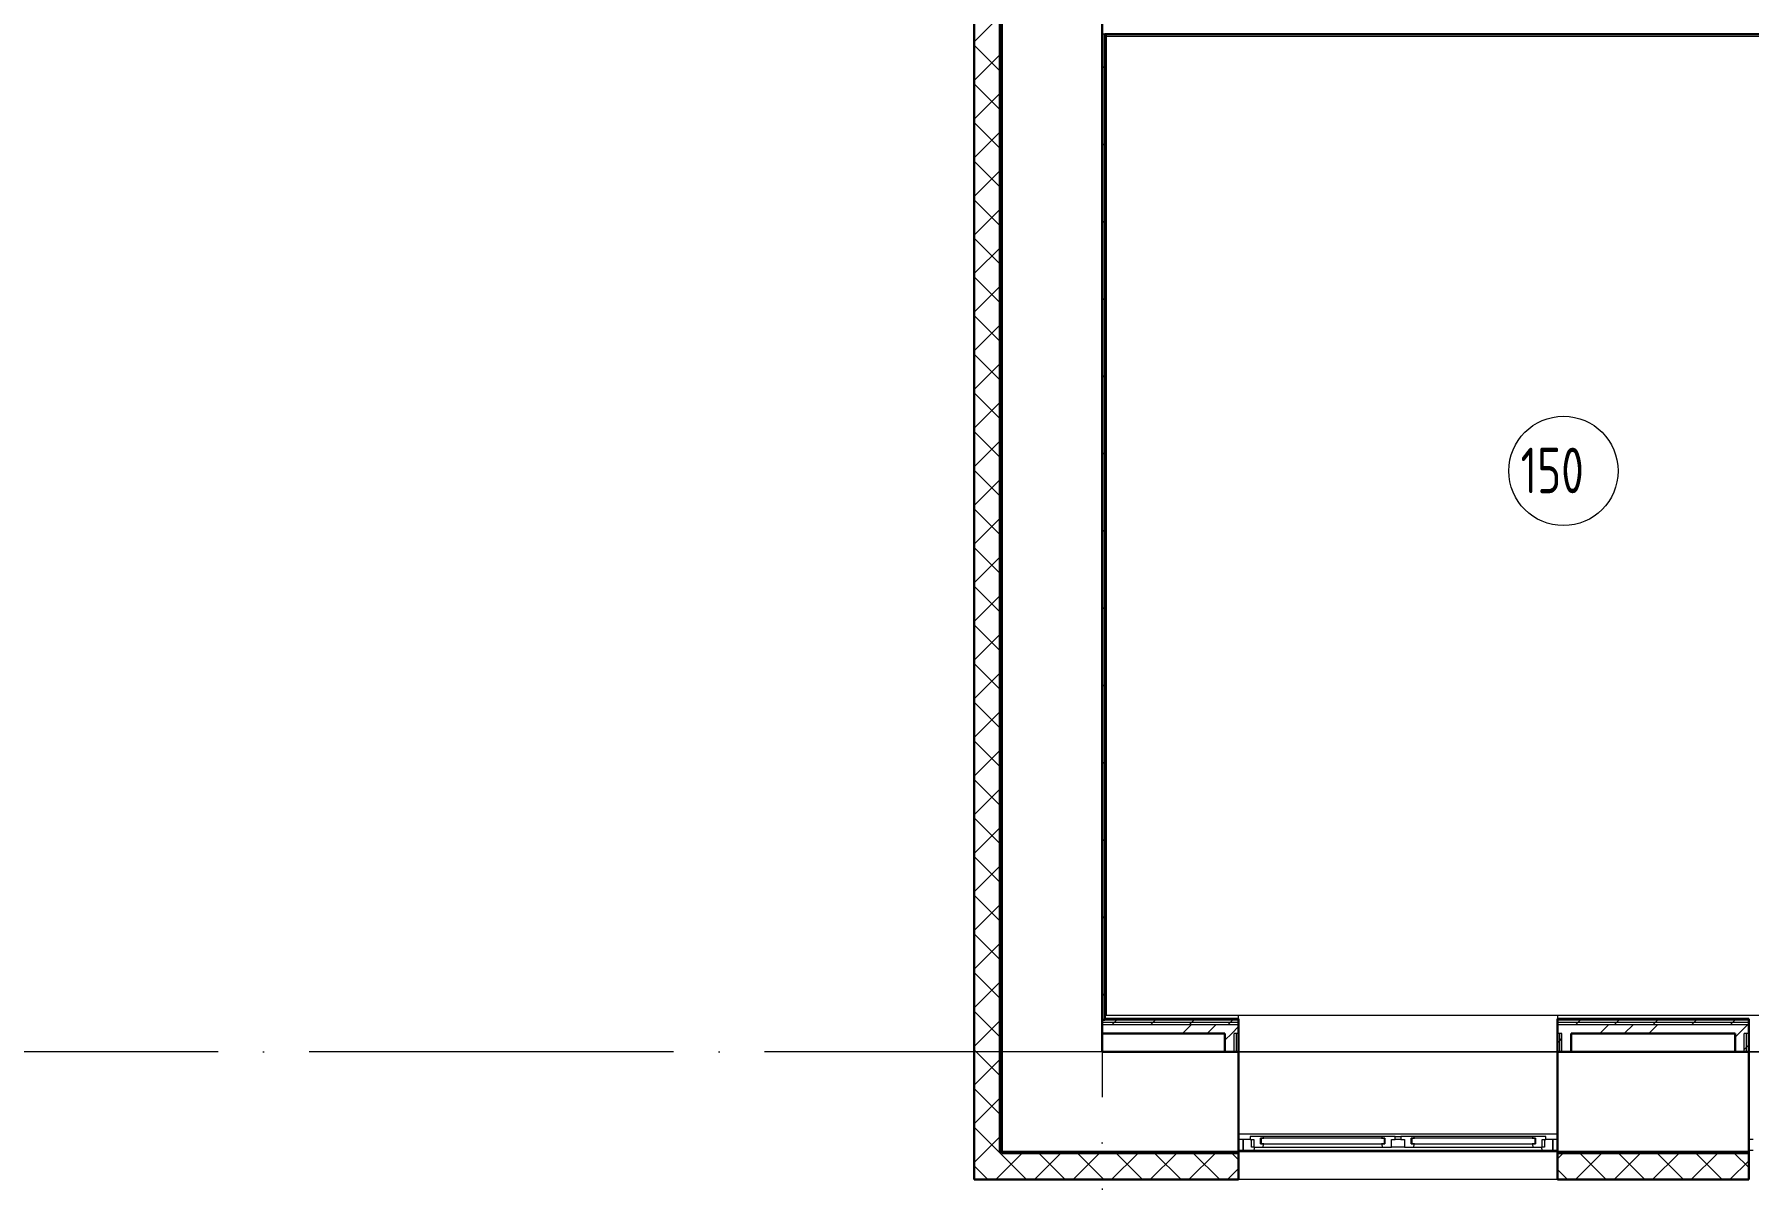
# Model space of a CAD drawing. Header units: millimetres. Extents: x -259793 to 503324, y -44556 to 93494.
# Drawn here: x -64319 to -54908, y 13374 to 19661 of the extents above; entities that cross this region are included whole.
import ezdxf

# ---------------------------------------------------------------- set-up
doc = ezdxf.new("R2010")
doc.units = ezdxf.units.MM
doc.linetypes.add('ADSK_Линия сетки', pattern=[25, 20, -2.5, 0, -2.5])
for name, color, linetype, lineweight in [('_ Окна', 7, 'Continuous', 9), ('Марки помещений', 252, 'Continuous', 20), ('Ограждение', 252, 'Continuous', 9), ('Окна', 252, 'Continuous', 9), ('Оси', 252, 'Continuous', 9), ('Стены внутренние', 7, 'Continuous', 18), ('Стены наружные', 7, 'Continuous', 18), ('Стены штриховка', 7, 'Continuous', 9)]:
    doc.layers.add(name, color=color, linetype=linetype, lineweight=lineweight)
doc.styles.add('GOST Common_3', font='', dxfattribs={"height": 3.5})
doc.styles.get('GOST Common_3').set_extended_font_data('GOST 2.304 type A')

# ---------------------------------------------------------------- blocks, each defined once
blk = doc.blocks.new('1 этаж')
at = {"layer": '_ Окна', "color": 251, "true_color": 0x636466}
for p, q in [((-57680.8, 14974.3), (-57705.8, 14974.3)), ((-57680.8, 14916.3), (-57680.8, 14974.3)), ((-57582.8, 14982.3), (-57585.8, 14982.3)), ((-57585.8, 14982.3), (-57585.8, 14950.3)), ((-56905.8, 14982.3), (-57582.8, 14982.3)), ((-57582.8, 14982.3), (-57582.8, 14950.3)), ((-57582.8, 14950.3), (-57582.8, 14982.3)), ((-56905.8, 14950.3), (-56905.8, 14982.3)), ((-56905.8, 14982.3), (-56905.8, 14950.3)), ((-56902.8, 14982.3), (-56905.8, 14982.3)), ((-56902.8, 14950.3), (-56902.8, 14982.3)), ((-56755.8, 14982.3), (-56758.8, 14982.3)), ((-56758.8, 14982.3), (-56758.8, 14950.3)), ((-56078.8, 14982.3), (-56755.8, 14982.3)), ((-56755.8, 14982.3), (-56755.8, 14950.3)), ((-56755.8, 14950.3), (-56755.8, 14982.3)), ((-56078.8, 14950.3), (-56078.8, 14982.3)), ((-56078.8, 14982.3), (-56078.8, 14950.3)), ((-56075.8, 14982.3), (-56078.8, 14982.3)), ((-56075.8, 14950.3), (-56075.8, 14982.3)), ((-55955.8, 14974.3), (-55980.8, 14974.3)), ((-55980.8, 14974.3), (-55980.8, 14916.3)), ((-54880.8, 14974.3), (-54905.8, 14974.3)), ((-57705.8, 14916.3), (-57680.8, 14916.3)), ((-57585.8, 14950.3), (-57582.8, 14950.3)), ((-57582.8, 14950.3), (-56905.8, 14950.3)), ((-56905.8, 14950.3), (-56902.8, 14950.3)), ((-56758.8, 14950.3), (-56755.8, 14950.3)), ((-56755.8, 14950.3), (-56078.8, 14950.3)), ((-56078.8, 14950.3), (-56075.8, 14950.3)), ((-55980.8, 14916.3), (-55955.8, 14916.3)), ((-54905.8, 14916.3), (-54880.8, 14916.3))]:
    blk.add_line(p, q, dxfattribs=at)
at = {"layer": '_ Окна', "color": 251, "lineweight": 18, "true_color": 0x636466}
for p, q in [((-57642.8, 14974.3), (-57680.8, 14974.3)), ((-57680.8, 14974.3), (-57680.8, 14916.3)), ((-57586.8, 14991.3), (-57642.8, 14991.3)), ((-57642.8, 14991.3), (-57642.8, 14974.3)), ((-57642.8, 14974.3), (-57622.8, 14974.3)), ((-57634.8, 14933.3), (-57634.8, 14974.3)), ((-57622.8, 14974.3), (-57622.8, 14933.3)), ((-57585.8, 14990.3), (-57586.8, 14991.3)), ((-57584.8, 14991.3), (-57585.8, 14990.3)), ((-57585.8, 14950.3), (-57585.8, 14982.3)), ((-57585.8, 14982.3), (-57567.8, 14982.3)), ((-57570.2, 14991.3), (-57584.8, 14991.3)), ((-57567.8, 14982.3), (-57570.2, 14991.3)), ((-56918.4, 14991.3), (-56920.8, 14982.3)), ((-56920.8, 14982.3), (-56902.8, 14982.3)), ((-56903.8, 14991.3), (-56918.4, 14991.3)), ((-56902.8, 14990.3), (-56903.8, 14991.3)), ((-56901.8, 14991.3), (-56902.8, 14990.3)), ((-56902.8, 14982.3), (-56902.8, 14950.3)), ((-56845.8, 14991.3), (-56901.8, 14991.3)), ((-56865.8, 14933.3), (-56865.8, 14974.3)), ((-56865.8, 14974.3), (-56845.8, 14974.3)), ((-56845.8, 14974.3), (-56845.8, 14991.3)), ((-56759.8, 14991.3), (-56815.8, 14991.3)), ((-56815.8, 14991.3), (-56815.8, 14974.3)), ((-56815.8, 14974.3), (-56795.8, 14974.3)), ((-56795.8, 14974.3), (-56795.8, 14933.3)), ((-56758.8, 14990.3), (-56759.8, 14991.3)), ((-56757.8, 14991.3), (-56758.8, 14990.3)), ((-56758.8, 14950.3), (-56758.8, 14982.3)), ((-56758.8, 14982.3), (-56740.8, 14982.3)), ((-56743.2, 14991.3), (-56757.8, 14991.3)), ((-56740.8, 14982.3), (-56743.2, 14991.3)), ((-56091.4, 14991.3), (-56093.8, 14982.3)), ((-56093.8, 14982.3), (-56075.8, 14982.3)), ((-56076.8, 14991.3), (-56091.4, 14991.3)), ((-56075.8, 14990.3), (-56076.8, 14991.3)), ((-56074.8, 14991.3), (-56075.8, 14990.3)), ((-56075.8, 14982.3), (-56075.8, 14950.3)), ((-56018.8, 14991.3), (-56074.8, 14991.3)), ((-56038.8, 14933.3), (-56038.8, 14974.3)), ((-56038.8, 14974.3), (-56018.8, 14974.3)), ((-56026.8, 14974.3), (-56026.8, 14933.3)), ((-56018.8, 14974.3), (-56018.8, 14991.3)), ((-55980.8, 14974.3), (-56018.8, 14974.3)), ((-55980.8, 14916.3), (-55980.8, 14974.3)), ((-57680.8, 14916.3), (-57621.4, 14916.3)), ((-57622.8, 14933.3), (-57634.8, 14933.3)), ((-57622.8, 14933.3), (-57572.4, 14933.3)), ((-57621.4, 14916.3), (-57616.8, 14933.3)), ((-57567.8, 14950.3), (-57585.8, 14950.3)), ((-57572.4, 14933.3), (-57567.8, 14950.3)), ((-56902.8, 14950.3), (-56920.8, 14950.3)), ((-56920.8, 14950.3), (-56916.2, 14933.3)), ((-56916.2, 14933.3), (-56865.8, 14933.3)), ((-56795.8, 14933.3), (-56745.4, 14933.3)), ((-56740.8, 14950.3), (-56758.8, 14950.3)), ((-56745.4, 14933.3), (-56740.8, 14950.3)), ((-56075.8, 14950.3), (-56093.8, 14950.3)), ((-56093.8, 14950.3), (-56089.2, 14933.3)), ((-56089.2, 14933.3), (-56038.8, 14933.3)), ((-56044.8, 14933.3), (-56040.2, 14916.3)), ((-56040.2, 14916.3), (-55980.8, 14916.3)), ((-56026.8, 14933.3), (-56038.8, 14933.3))]:
    blk.add_line(p, q, dxfattribs=at)
at = {"layer": 'Марки помещений', "color": 251, "true_color": 0x636466}
blk.add_circle((-55922.8, 18644.3), 300, dxfattribs=at)
at = {"layer": 'Ограждение', "color": 251, "true_color": 0x636466}
for p, q in [((-58440.8, 21041.3), (-58430.8, 21031.3)), ((-58430.8, 21031.3), (-53080.8, 21031.3)), ((-58430.8, 15656.3), (-58430.8, 21031.3)), ((-58440.9, 15656.3), (-53085.8, 15656.3)), ((-57705.8, 15636.3), (-57705.8, 15656.3)), ((-57705.8, 15656.3), (-55955.8, 15656.3)), ((-55955.8, 15656.3), (-55955.8, 15636.3)), ((-57705.8, 15456.3), (-55955.8, 15456.3)), ((-54905.8, 15456.3), (-53155.8, 15456.3)), ((-57705.8, 15006.3), (-55955.8, 15006.3))]:
    blk.add_line(p, q, dxfattribs=at)
at = {"layer": 'Окна', "color": 251, "true_color": 0x636466}
for p, q in [((-57584.8, 14991.3), (-57586.8, 14991.3)), ((-56918.4, 14991.3), (-57570.2, 14991.3)), ((-56901.8, 14991.3), (-56903.8, 14991.3)), ((-56845.8, 14991.3), (-56815.8, 14991.3)), ((-56815.8, 14974.3), (-56845.8, 14974.3)), ((-56757.8, 14991.3), (-56759.8, 14991.3)), ((-56091.4, 14991.3), (-56743.2, 14991.3)), ((-56074.8, 14991.3), (-56076.8, 14991.3)), ((-57621.4, 14916.3), (-56040.2, 14916.3)), ((-57572.4, 14933.3), (-56916.2, 14933.3)), ((-56795.8, 14933.3), (-56865.8, 14933.3)), ((-56745.4, 14933.3), (-56089.2, 14933.3))]:
    blk.add_line(p, q, dxfattribs=at)
at = {"layer": 'Оси', "color": 251, "linetype": 'ADSK_Линия сетки', "ltscale": 100, "true_color": 0x636466}
for p, q in [((-58455.8, 32206.9), (-58455.8, 10956.3)), ((-805.8, 15456.3), (-72528.1, 15456.3))]:
    blk.add_line(p, q, dxfattribs=at)
at = {"layer": 'Стены внутренние', "color": 251, "lineweight": 30, "true_color": 0x636466}
for p, q in [((-59157.8, 27558.3), (-59157.8, 14754.3)), ((-58455.8, 15456.3), (-58455.8, 15556.3)), ((-57780.8, 15456.3), (-58455.8, 15456.3)), ((-57705.8, 14906.3), (-57705.8, 15456.3)), ((-55955.8, 15456.3), (-55955.8, 14906.3)), ((-54980.8, 15456.3), (-55880.8, 15456.3)), ((-54905.8, 14906.3), (-54905.8, 15456.3)), ((-57705.8, 14754.3), (-57705.8, 14896.3)), ((-55955.8, 14906.3), (-54905.8, 14906.3)), ((-55955.8, 14896.3), (-55955.8, 14754.3)), ((-54905.8, 14754.3), (-54905.8, 14896.3)), ((-59157.8, 14754.3), (-57705.8, 14754.3)), ((-55955.8, 14754.3), (-54905.8, 14754.3))]:
    blk.add_line(p, q, dxfattribs=at)
at = {"layer": 'Стены внутренние', "color": 251, "linetype": 'Continuous', "lineweight": 9, "true_color": 0x636466}
for p, q in [((-59155.8, 21001.9), (-59005.8, 21151.9)), ((-59005.8, 20830.1), (-59155.8, 20980.1)), ((-59155.8, 20789.7), (-59005.8, 20939.7)), ((-59005.8, 20618), (-59155.8, 20768)), ((-59155.8, 20577.6), (-59005.8, 20727.6)), ((-59005.8, 20405.9), (-59155.8, 20555.9)), ((-59155.8, 20365.5), (-59005.8, 20515.5)), ((-59005.8, 20193.8), (-59155.8, 20343.8)), ((-59155.8, 20153.3), (-59005.8, 20303.3)), ((-59005.8, 19981.6), (-59155.8, 20131.6)), ((-59155.8, 19941.2), (-59005.8, 20091.2)), ((-59005.8, 19769.5), (-59155.8, 19919.5)), ((-59155.8, 19729.1), (-59005.8, 19879.1)), ((-59005.8, 19557.4), (-59155.8, 19707.4)), ((-59155.8, 19516.9), (-59005.8, 19666.9)), ((-59005.8, 19345.2), (-59155.8, 19495.2)), ((-59155.8, 19304.8), (-59005.8, 19454.8)), ((-59005.8, 19133.1), (-59155.8, 19283.1)), ((-59155.8, 19092.7), (-59005.8, 19242.7)), ((-59005.8, 18921), (-59155.8, 19071)), ((-59155.8, 18880.5), (-59005.8, 19030.5)), ((-59155.8, 19007.2), (-59157.8, 19003.7)), ((-59005.8, 18708.8), (-59155.8, 18858.8)), ((-59155.8, 18668.4), (-59005.8, 18818.4)), ((-59005.8, 18496.7), (-59155.8, 18646.7)), ((-59155.8, 18456.3), (-59005.8, 18606.3)), ((-59005.8, 18284.6), (-59155.8, 18434.6)), ((-59155.8, 18244.1), (-59005.8, 18394.1)), ((-59005.8, 18072.4), (-59155.8, 18222.4)), ((-59155.8, 18032), (-59005.8, 18182)), ((-59005.8, 17860.3), (-59155.8, 18010.3)), ((-59155.8, 17819.9), (-59005.8, 17969.9)), ((-59005.8, 17648.2), (-59155.8, 17798.2)), ((-59155.8, 17774.5), (-59157.8, 17777.9)), ((-59155.8, 17607.8), (-59005.8, 17757.8)), ((-59155.8, 17571.3), (-59156.1, 17571.7)), ((-59005.8, 17436), (-59155.8, 17586)), ((-59155.8, 17395.6), (-59005.8, 17545.6)), ((-59005.8, 17223.9), (-59155.8, 17373.9)), ((-59155.8, 17183.5), (-59005.8, 17333.5)), ((-59005.8, 17011.8), (-59155.8, 17161.8)), ((-59155.8, 16971.4), (-59005.8, 17121.4)), ((-59005.8, 16799.6), (-59155.8, 16949.6)), ((-59155.8, 16759.2), (-59005.8, 16909.2)), ((-59005.8, 16587.5), (-59155.8, 16737.5)), ((-59155.8, 16547.1), (-59005.8, 16697.1)), ((-59005.8, 16375.4), (-59155.8, 16525.4)), ((-59155.8, 16335), (-59005.8, 16485)), ((-59005.8, 16163.2), (-59155.8, 16313.2)), ((-59155.8, 16122.8), (-59005.8, 16272.8)), ((-59005.8, 15951.1), (-59155.8, 16101.1)), ((-59155.8, 15910.7), (-59005.8, 16060.7)), ((-59005.8, 15739), (-59155.8, 15889)), ((-59155.8, 15698.6), (-59005.8, 15848.6)), ((-59005.8, 15526.8), (-59155.8, 15676.8)), ((-59155.8, 15486.4), (-59005.8, 15636.4)), ((-59155.8, 15539.3), (-59157.8, 15542.7)), ((-59005.8, 15314.7), (-59155.8, 15464.7)), ((-59155.8, 15274.3), (-59005.8, 15424.3)), ((-59005.8, 15102.6), (-59155.8, 15252.6)), ((-59155.8, 15062.2), (-59005.8, 15212.2)), ((-59005.8, 14890.5), (-59155.8, 15040.5)), ((-59155.8, 14850), (-59005.8, 15000)), ((-59005.8, 14787.9), (-58897.4, 14896.3)), ((-58871.6, 14756.3), (-59005.8, 14890.5)), ((-58825.3, 14756.3), (-58685.3, 14896.3)), ((-58659.5, 14756.3), (-58799.5, 14896.3)), ((-58613.2, 14756.3), (-58473.2, 14896.3)), ((-58447.4, 14756.3), (-58587.4, 14896.3)), ((-58401, 14756.3), (-58261, 14896.3)), ((-58235.2, 14756.3), (-58375.2, 14896.3)), ((-58188.9, 14756.3), (-58048.9, 14896.3)), ((-58023.1, 14756.3), (-58163.1, 14896.3)), ((-57976.8, 14756.3), (-57836.8, 14896.3)), ((-57811, 14756.3), (-57951, 14896.3)), ((-57707.8, 14865.2), (-57738.8, 14896.3)), ((-55953.8, 14870.1), (-55927.6, 14896.3)), ((-55855.5, 14756.3), (-55715.5, 14896.3)), ((-55689.6, 14756.3), (-55829.6, 14896.3)), ((-55643.3, 14756.3), (-55503.3, 14896.3)), ((-55477.5, 14756.3), (-55617.5, 14896.3)), ((-55431.2, 14756.3), (-55291.2, 14896.3)), ((-55265.4, 14756.3), (-55405.4, 14896.3)), ((-55219.1, 14756.3), (-55079.1, 14896.3)), ((-55053.2, 14756.3), (-55193.2, 14896.3)), ((-54907.8, 14823), (-54981.1, 14896.3)), ((-59083.8, 14756.3), (-59155.8, 14828.3)), ((-59037.4, 14756.3), (-59005.8, 14787.9)), ((-57764.6, 14756.3), (-57707.8, 14813.1)), ((-55901.8, 14756.3), (-55953.8, 14808.3)), ((-55006.9, 14756.3), (-54907.8, 14855.4)), ((-58702.6, 14754.3), (-58703.7, 14756.3)), ((-58559.8, 14756.3), (-58560.3, 14755.5)), ((-58325.2, 14756.3), (-58326.3, 14754.3)), ((-55887, 14754.3), (-55888.1, 14756.3)), ((-55861.5, 14756.3), (-55862.6, 14754.3)), ((-55509.5, 14756.3), (-55510.6, 14754.5))]:
    blk.add_line(p, q, dxfattribs=at)
at = {"layer": 'Стены внутренние', "color": 251, "true_color": 0x636466}
for p, q in [((-55955.8, 14906.3), (-57705.8, 14906.3)), ((-55955.8, 14754.3), (-57705.8, 14754.3))]:
    blk.add_line(p, q, dxfattribs=at)
at = {"layer": 'Стены наружные', "color": 251, "lineweight": 30, "true_color": 0x636466}
for p, q in [((-59015.8, 27406.3), (-59015.8, 14906.3)), ((-59005.8, 14906.3), (-59005.8, 27406.3)), ((-58455.8, 26856.3), (-58455.8, 15556.3)), ((-58440.8, 21041.3), (-53070.8, 21041.3)), ((-58440.8, 15636.3), (-58440.8, 21041.3)), ((-58455.8, 15631.3), (-58440.8, 15631.3)), ((-58440.8, 15631.3), (-58455.8, 15631.3)), ((-57705.8, 15636.3), (-58440.8, 15636.3)), ((-57705.8, 15456.3), (-57705.8, 15636.3)), ((-54905.8, 15636.3), (-55955.8, 15636.3)), ((-55955.8, 15636.3), (-55955.8, 15456.3)), ((-54905.8, 15456.3), (-54905.8, 15636.3)), ((-58455.8, 15556.3), (-57780.8, 15556.3)), ((-57780.8, 15556.3), (-57780.8, 15456.3)), ((-55880.8, 15556.3), (-54980.8, 15556.3)), ((-55880.8, 15456.3), (-55880.8, 15556.3)), ((-54980.8, 15556.3), (-54980.8, 15456.3)), ((-57780.8, 15456.3), (-57705.8, 15456.3)), ((-55955.8, 15456.3), (-55880.8, 15456.3)), ((-54980.8, 15456.3), (-54905.8, 15456.3)), ((-57705.8, 14906.3), (-59015.8, 14906.3)), ((-57705.8, 14896.3), (-57705.8, 14906.3)), ((-55955.8, 14906.3), (-55955.8, 14896.3)), ((-54905.8, 14896.3), (-54905.8, 14906.3))]:
    blk.add_line(p, q, dxfattribs=at)
at = {"layer": 'Стены наружные', "color": 251, "linetype": 'Continuous', "lineweight": 9, "true_color": 0x636466}
for p, q in [((-59005.8, 20996), (-59015.8, 20996)), ((-59005.8, 20896), (-59015.8, 20896)), ((-58455.8, 20853.3), (-58440.8, 20868.3)), ((-59005.8, 20796), (-59015.8, 20796)), ((-59005.8, 20696), (-59015.8, 20696)), ((-59005.8, 20596), (-59015.8, 20596)), ((-59005.8, 20496), (-59015.8, 20496)), ((-58455.8, 20429.1), (-58440.8, 20444.1)), ((-59005.8, 20396), (-59015.8, 20396)), ((-59005.8, 20296), (-59015.8, 20296)), ((-59005.8, 20196), (-59015.8, 20196)), ((-59005.8, 20096), (-59015.8, 20096)), ((-59005.8, 19996), (-59015.8, 19996)), ((-58455.8, 20004.8), (-58440.8, 20019.8)), ((-59005.8, 19896), (-59015.8, 19896)), ((-59005.8, 19796), (-59015.8, 19796)), ((-59005.8, 19696), (-59015.8, 19696)), ((-59005.8, 19596), (-59015.8, 19596)), ((-58455.8, 19580.5), (-58440.8, 19595.5)), ((-59005.8, 19496), (-59015.8, 19496)), ((-59005.8, 19396), (-59015.8, 19396)), ((-59005.8, 19296), (-59015.8, 19296)), ((-59005.8, 19196), (-59015.8, 19196)), ((-58455.8, 19156.3), (-58440.8, 19171.3)), ((-59005.8, 19096), (-59015.8, 19096)), ((-59005.8, 18996), (-59015.8, 18996)), ((-59005.8, 18896), (-59015.8, 18896)), ((-59005.8, 18796), (-59015.8, 18796)), ((-58455.8, 18732), (-58440.8, 18747)), ((-59005.8, 18696), (-59015.8, 18696)), ((-59005.8, 18596), (-59015.8, 18596)), ((-59005.8, 18496), (-59015.8, 18496)), ((-59005.8, 18396), (-59015.8, 18396)), ((-59005.8, 18296), (-59015.8, 18296)), ((-58455.8, 18307.8), (-58440.8, 18322.8)), ((-59005.8, 18196), (-59015.8, 18196)), ((-59005.8, 18096), (-59015.8, 18096)), ((-59005.8, 17996), (-59015.8, 17996)), ((-59005.8, 17896), (-59015.8, 17896)), ((-58455.8, 17883.5), (-58440.8, 17898.5)), ((-59005.8, 17796), (-59015.8, 17796)), ((-59005.8, 17696), (-59015.8, 17696)), ((-59005.8, 17596), (-59015.8, 17596)), ((-59005.8, 17496), (-59015.8, 17496)), ((-58455.8, 17459.2), (-58440.8, 17474.2)), ((-59005.8, 17396), (-59015.8, 17396)), ((-59005.8, 17296), (-59015.8, 17296)), ((-59005.8, 17196), (-59015.8, 17196)), ((-59005.8, 17096), (-59015.8, 17096)), ((-58455.8, 17035), (-58440.8, 17050)), ((-59005.8, 16996), (-59015.8, 16996)), ((-59005.8, 16896), (-59015.8, 16896)), ((-59005.8, 16796), (-59015.8, 16796)), ((-59005.8, 16696), (-59015.8, 16696)), ((-59005.8, 16596), (-59015.8, 16596)), ((-58455.8, 16610.7), (-58440.8, 16625.7)), ((-59005.8, 16496), (-59015.8, 16496)), ((-59005.8, 16396), (-59015.8, 16396)), ((-59005.8, 16296), (-59015.8, 16296)), ((-59005.8, 16196), (-59015.8, 16196)), ((-58455.8, 16186.4), (-58440.8, 16201.4)), ((-59005.8, 16096), (-59015.8, 16096)), ((-59005.8, 15996), (-59015.8, 15996)), ((-59005.8, 15896), (-59015.8, 15896)), ((-59005.8, 15796), (-59015.8, 15796)), ((-58455.8, 15762.2), (-58440.8, 15777.2)), ((-59005.8, 15696), (-59015.8, 15696)), ((-58387.1, 15618.8), (-58374.6, 15631.3)), ((-58174.9, 15618.8), (-58162.4, 15631.3)), ((-58162.4, 15631.3), (-58157.4, 15636.3)), ((-57962.8, 15618.8), (-57950.3, 15631.3)), ((-57750.7, 15618.8), (-57738.2, 15631.3)), ((-57738.2, 15631.3), (-57733.2, 15636.3)), ((-55841.5, 15618.8), (-55829, 15631.3)), ((-55629.3, 15618.8), (-55616.8, 15631.3)), ((-55616.8, 15631.3), (-55611.8, 15636.3)), ((-55417.2, 15618.8), (-55404.7, 15631.3)), ((-55205.1, 15618.8), (-55192.6, 15631.3)), ((-55192.6, 15631.3), (-55187.6, 15636.3)), ((-54993, 15618.8), (-54980.5, 15631.3)), ((-59005.8, 15596), (-59015.8, 15596)), ((-58399.6, 15606.3), (-58387.1, 15618.8)), ((-58187.4, 15606.3), (-58174.9, 15618.8)), ((-58013.9, 15556.3), (-57963.9, 15606.3)), ((-57975.3, 15606.3), (-57962.8, 15618.8)), ((-57878.9, 15556.3), (-57828.9, 15606.3)), ((-57780.8, 15519.5), (-57744, 15556.3)), ((-57763.2, 15606.3), (-57750.7, 15618.8)), ((-57744, 15556.3), (-57705.8, 15594.5)), ((-55943.3, 15516.9), (-55930.8, 15529.4)), ((-55854, 15606.3), (-55841.5, 15618.8)), ((-55723.9, 15556.3), (-55673.9, 15606.3)), ((-55641.8, 15606.3), (-55629.3, 15618.8)), ((-55589, 15556.3), (-55539, 15606.3)), ((-55454, 15556.3), (-55404, 15606.3)), ((-55429.7, 15606.3), (-55417.2, 15618.8)), ((-55217.6, 15606.3), (-55205.1, 15618.8)), ((-55005.5, 15606.3), (-54993, 15618.8)), ((-54980.8, 15536), (-54960.6, 15556.3)), ((-54960.6, 15556.3), (-54910.6, 15606.3)), ((-59005.8, 15496), (-59015.8, 15496)), ((-55955.8, 15504.4), (-55943.3, 15516.9)), ((-54930.8, 15468.8), (-54918.3, 15481.3)), ((-54918.3, 15481.3), (-54905.8, 15493.8)), ((-59005.8, 15396), (-59015.8, 15396)), ((-59005.8, 15296), (-59015.8, 15296)), ((-59005.8, 15196), (-59015.8, 15196)), ((-59005.8, 15096), (-59015.8, 15096)), ((-59005.8, 14996), (-59015.8, 14996))]:
    blk.add_line(p, q, dxfattribs=at)
at = {"layer": 'Стены штриховка', "color": 251, "true_color": 0x636466}
for p, q in [((-59155.8, 14754.3), (-59155.8, 27558.3)), ((-58440.8, 21041.3), (-58455.8, 21041.3)), ((-58440.8, 15631.3), (-57705.8, 15631.3)), ((-57705.8, 15631.3), (-58440.8, 15631.3)), ((-55955.8, 15631.3), (-54905.8, 15631.3)), ((-54905.8, 15631.3), (-55955.8, 15631.3)), ((-58455.8, 15618.8), (-57705.8, 15618.8)), ((-58455.8, 15606.3), (-57705.8, 15606.3)), ((-57730.8, 15456.3), (-57730.8, 15556.3)), ((-57705.8, 15556.3), (-57730.8, 15556.3)), ((-57718.3, 15456.3), (-57718.3, 15556.3)), ((-55955.8, 15618.8), (-54905.8, 15618.8)), ((-55955.8, 15606.3), (-54905.8, 15606.3)), ((-55930.8, 15556.3), (-55955.8, 15556.3)), ((-55943.3, 15456.3), (-55943.3, 15556.3)), ((-55930.8, 15456.3), (-55930.8, 15556.3)), ((-54930.8, 15456.3), (-54930.8, 15556.3)), ((-54905.8, 15556.3), (-54930.8, 15556.3)), ((-54918.3, 15456.3), (-54918.3, 15556.3)), ((-59005.8, 14906.3), (-59005.8, 14896.3)), ((-57705.8, 14896.3), (-59005.8, 14896.3)), ((-57707.8, 14896.3), (-57707.8, 14756.3)), ((-54905.8, 14896.3), (-55955.8, 14896.3)), ((-55953.8, 14756.3), (-55953.8, 14896.3)), ((-54907.8, 14896.3), (-54907.8, 14756.3)), ((-57707.8, 14756.3), (-59157.8, 14756.3)), ((-54907.8, 14756.3), (-55953.8, 14756.3))]:
    blk.add_line(p, q, dxfattribs=at)
at = {"layer": 'Марки помещений', "color": 251, "true_color": 0x636466, "style": 'GOST Common_3', "width": 0.9}
blk.add_text('150', height=250, dxfattribs=at).set_placement((-56157.7, 18522))

msp = doc.modelspace()

# ---------------------------------------------------------------- block references
msp.add_blockref('1 этаж', (-2, -1380.07963))

doc.saveas('drawing.dxf')
